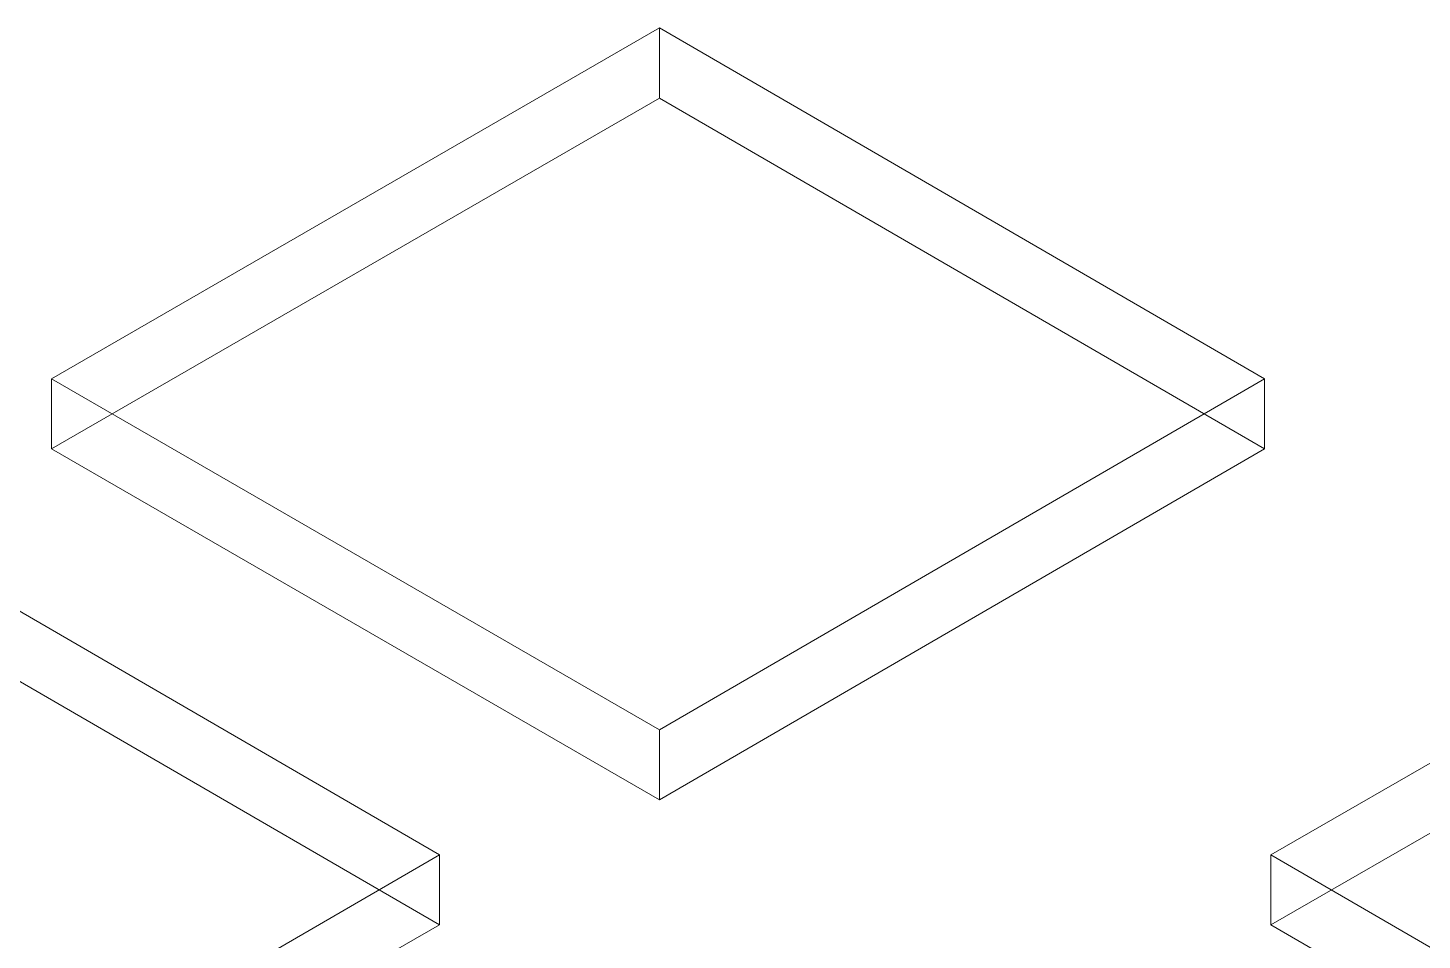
# Model space of a CAD drawing. Header units: millimetres. Extents: x 251 to 1800, y 172 to 1116.
# Drawn here: x 1338.5 to 1458.9, y 257.5 to 336.3 of the extents above; entities that cross this region are included whole.
import ezdxf

# ---------------------------------------------------------------- set-up
doc = ezdxf.new("R2010")
doc.units = ezdxf.units.MM

msp = doc.modelspace()

# ---------------------------------------------------------------- linework, layer by layer
at = {"color": 8, "lineweight": 0, "true_color": 0x808080}
for points in [[(1393.026311, 336.316073), (1340.512305, 306.008934), (1393.026311, 275.701795), (1445.29235, 306.008934)], [(1321.749431, 295.208572), (1269.235425, 264.901433), (1321.749431, 234.594294), (1374.015469, 264.901433)], [(1498.109427, 294.960604), (1445.843389, 264.901433), (1498.109427, 234.594294), (1550.623433, 264.901433)]]:
    msp.add_lwpolyline(points, close=True, dxfattribs=at)
for points in [[(1393.026311, 336.316073), (1340.512305, 306.008934)], [(1393.026311, 336.316073), (1393.026311, 330.254645), (1340.512305, 299.947506)], [(1445.29235, 306.008934), (1393.026311, 336.316073)], [(1393.026311, 336.316073), (1393.026311, 330.254645)], [(1393.026311, 330.254645), (1340.512305, 299.947506)], [(1445.29235, 299.947506), (1393.026311, 330.254645)], [(1445.29235, 306.008934), (1445.29235, 299.947506), (1393.026311, 330.254645)], [(1340.512305, 306.008934), (1340.512305, 299.947506)], [(1340.512305, 306.008934), (1393.026311, 275.701795)], [(1340.512305, 306.008934), (1340.512305, 299.947506), (1393.026311, 269.640368)], [(1393.026311, 275.701795), (1445.29235, 306.008934)], [(1445.29235, 306.008934), (1445.29235, 299.947506)], [(1340.512305, 299.947506), (1393.026311, 269.640368)], [(1393.026311, 269.640368), (1445.29235, 299.947506)], [(1393.026311, 275.701795), (1393.026311, 269.640368), (1445.29235, 299.947506)], [(1374.015469, 264.901433), (1321.749431, 295.208572)], [(1498.109427, 294.960604), (1445.843389, 264.901433)], [(1498.109427, 294.960604), (1498.109427, 288.899177), (1445.843389, 258.840005)], [(1374.015469, 258.840005), (1321.749431, 289.147144)], [(1374.015469, 264.901433), (1374.015469, 258.840005), (1321.749431, 289.147144)], [(1498.109427, 288.899177), (1445.843389, 258.840005)], [(1393.026311, 275.701795), (1393.026311, 269.640368)], [(1321.749431, 234.594294), (1374.015469, 264.901433)], [(1374.015469, 264.901433), (1374.015469, 258.840005)], [(1445.843389, 264.901433), (1445.843389, 258.840005)], [(1445.843389, 264.901433), (1498.109427, 234.594294)], [(1445.843389, 264.901433), (1445.843389, 258.840005), (1498.109427, 228.532866)], [(1321.749431, 228.808386), (1374.015469, 258.840005)], [(1321.749431, 234.594294), (1321.749431, 228.808386), (1374.015469, 258.840005)], [(1445.843389, 258.840005), (1498.109427, 228.532866)]]:
    msp.add_lwpolyline(points, dxfattribs=at)

doc.saveas('drawing.dxf')
